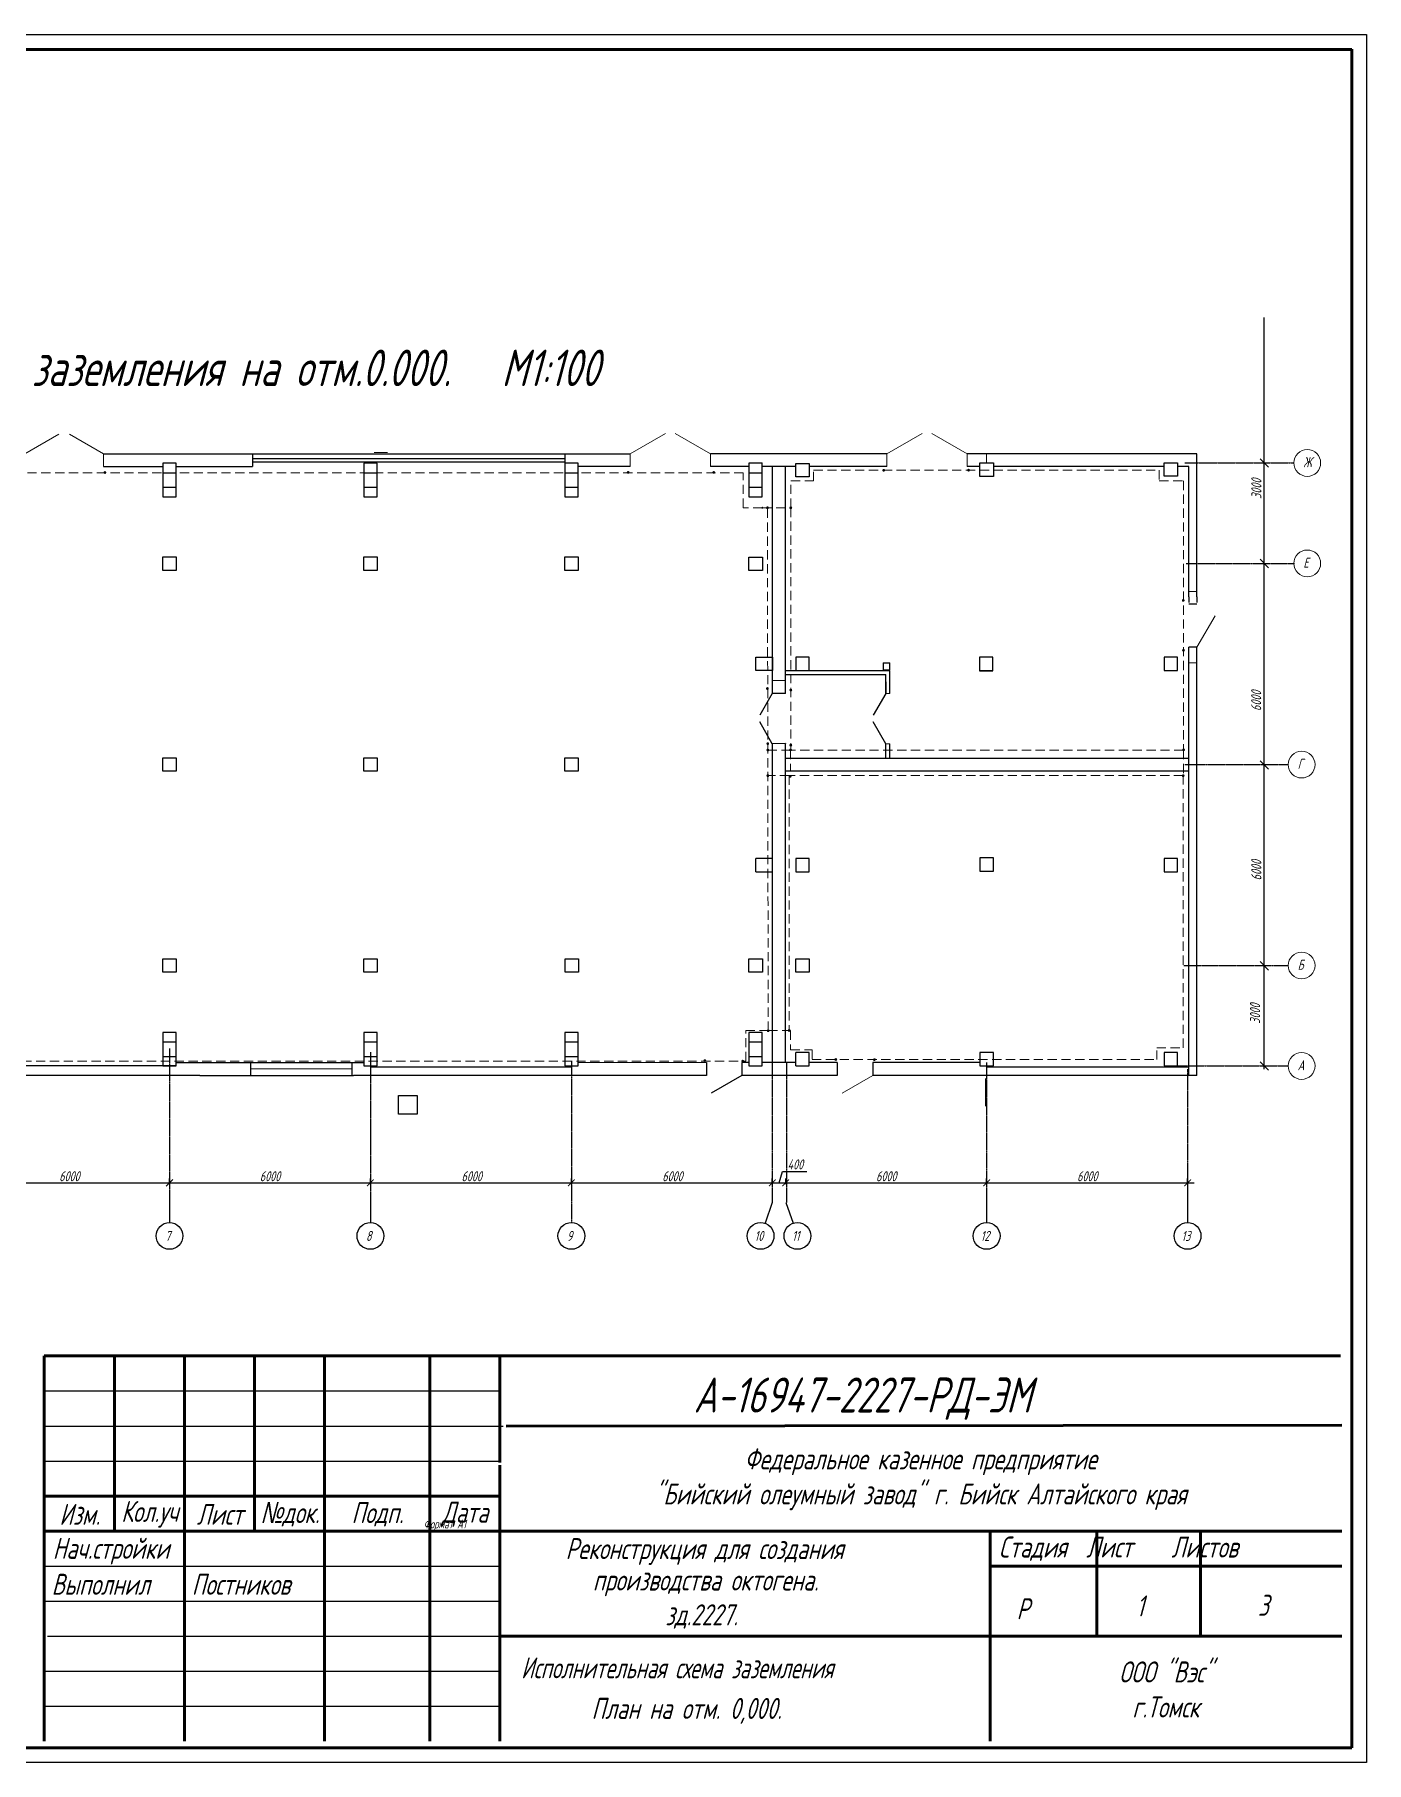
# Model space of a CAD drawing. Header units: millimetres. Extents: x -14296 to 10264, y -13087 to -5602.
# Drawn here: x -6725 to -6267, y -8149 to -7555 of the extents above; entities that cross this region are included whole.
import ezdxf
from ezdxf.enums import TextEntityAlignment as Align

# ---------------------------------------------------------------- set-up
doc = ezdxf.new("R2010")
doc.units = ezdxf.units.MM
for name, pattern in [('CENTER2', [1.125, 0.75, -0.125, 0.125, -0.125]), ('gost6', [12, 8, -1.5, 1, -1.5]), ('HIDDEN2', [4.7625, 3.175, -1.5875])]:
    doc.linetypes.add(name, pattern=pattern)
for name, color, linetype, lineweight in [('1', 4, 'Continuous', 15), ('Заземление (Сущ)', 6, 'gost6', 25), ('КаБель силовой (Вновь)', 1, 'Continuous', 15), ('основной', 3, 'Continuous', 15), ('строит', 7, 'Continuous', 30), ('Строительный', 251, 'Continuous', 13), ('Текст', 7, 'Continuous', 20), ('Эл. аппараты (Вновь)', 93, 'Continuous', 15)]:
    doc.layers.add(name, color=color, linetype=linetype, lineweight=lineweight)
for name, color, linetype in [('TONK', 3, 'Continuous'), ('АР', 7, 'Continuous'), ('НОВЫЙ', 7, 'Continuous'), ('оси', 5, 'gost6'), ('Размеры', 5, 'Continuous')]:
    doc.layers.add(name, color=color, linetype=linetype)
doc.styles.add('Simplex', font='simplex.shx', dxfattribs={"width": 0.7, "oblique": 15})

# ---------------------------------------------------------------- blocks, each defined once
blk = doc.blocks.new('_Oblique')
at = {"color": 0, "lineweight": -2}
blk.add_line((-0.5, -0.5), (0.5, 0.5), dxfattribs=at)

msp = doc.modelspace()

# ---------------------------------------------------------------- hatches: boundary and pattern name
at = {"layer": 'Заземление (Сущ)', "lineweight": 30, "true_color": 0xed1f24}
for points in [[(-6432.82964, -7704.30752, 1), (-6433.82964, -7704.30752, 1)], [(-6403.63383, -7704.26133, 1), (-6404.63383, -7704.26133, 1)], [(-6700.49912, -7705.08628, 1), (-6701.49912, -7705.08628, 1)], [(-6520.68452, -7705.03928, 1), (-6521.68452, -7705.03928, 1)], [(-6491.24785, -7705.03262, 1), (-6492.24785, -7705.03262, 1)], [(-6472.7915, -7717.19497, 1), (-6473.7915, -7717.19497, 1)], [(-6464.76335, -7717.19851, 1), (-6465.76335, -7717.19851, 1)], [(-6329.86377, -7749.03491, 1), (-6330.86377, -7749.03491, 1)], [(-6329.79585, -7766.1842, 1), (-6330.79585, -7766.1842, 1)], [(-6472.8221, -7779.3322, 1), (-6473.8221, -7779.3322, 1)], [(-6464.75589, -7779.87133, 1), (-6465.75589, -7779.87133, 1)], [(-6472.67316, -7798.29138, 1), (-6473.67316, -7798.29138, 1)], [(-6464.75589, -7798.80402, 1), (-6465.75589, -7798.80402, 1)], [(-6472.67064, -7800.47135, 1), (-6473.67064, -7800.47135, 1)], [(-6464.83803, -7800.45116, 1), (-6465.83803, -7800.45116, 1)], [(-6329.75911, -7800.41892, 1), (-6330.75911, -7800.41892, 1)], [(-6472.65784, -7809.29168, 1), (-6473.65784, -7809.29168, 1)], [(-6464.98521, -7809.53583, 1), (-6465.98521, -7809.53583, 1)], [(-6329.87192, -7809.30207, 1), (-6330.87192, -7809.30207, 1)], [(-6472.52433, -7896.97259, 1), (-6473.52433, -7896.97259, 1)], [(-6465.32137, -7896.89368, 1), (-6466.32137, -7896.89368, 1)], [(-6494.3227, -7907.24572, 1), (-6495.3227, -7907.24572, 1)], [(-6481.29009, -7907.43556, 1), (-6482.29009, -7907.43556, 1)], [(-6449.27819, -7906.86949, 1), (-6450.27819, -7906.86949, 1)], [(-6436.02882, -7906.9062, 1), (-6437.02882, -7906.9062, 1)]]:
    msp.add_hatch(color=240, dxfattribs=at).paths.add_polyline_path(points)

# ---------------------------------------------------------------- linework, layer by layer
at = {"color": 0, "lineweight": 60}
for p, q in [((-7088.40062, -7559.60229), (-6272.40062, -7559.60229)), ((-6272.40062, -8143.51858), (-6272.40062, -7559.51858)), ((-6272.40062, -8143.51858), (-6272.40062, -7559.60229)), ((-6721.84996, -8008.7739), (-6276.2662, -8008.7739)), ((-6721.84996, -8141.24474), (-6721.84996, -8008.7739)), ((-6697.76435, -8008.7739), (-6697.76435, -8068.98792)), ((-6673.67874, -8008.7739), (-6673.67874, -8141.24474)), ((-6649.59313, -8068.98792), (-6649.59313, -8008.7739)), ((-6625.50752, -8141.24474), (-6625.50752, -8008.7739)), ((-6589.37911, -8008.7739), (-6589.37911, -8141.24474)), ((-6565.2935, -8008.7739), (-6565.2935, -8045.36325)), ((-6563.13233, -8032.8595), (-6275.88514, -8032.60387)), ((-6565.2935, -8046.27709), (-6565.2935, -8141.24474)), ((-6721.84996, -8056.94511), (-6565.46249, -8056.94511)), ((-6721.84996, -8068.98792), (-6275.88514, -8068.98792)), ((-6396.69424, -8068.98792), (-6396.69424, -8141.24474)), ((-6360.0593, -8105.11633), (-6360.0593, -8068.98792)), ((-6324.43741, -8068.98792), (-6324.43741, -8105.11633)), ((-6396.7225, -8081.03072), (-6275.88514, -8081.03072)), ((-6565.2935, -8105.11633), (-6275.88514, -8105.11633)), ((-6272.40062, -8143.51858), (-7088.40062, -8143.51858))]:
    msp.add_line(p, q, dxfattribs=at)
at = {"color": 0, "lineweight": 25}
for p, q in [((-6302.53799, -7727.8165), (-6302.53799, -7651.84364)), ((-6302.53799, -7757.71827), (-6302.53799, -7681.74541)), ((-6302.53799, -7809.4405), (-6302.53799, -7733.46764)), ((-6302.53799, -7878.33019), (-6302.53799, -7802.35733)), ((-6302.53799, -7910.24487), (-6302.53799, -7834.27201))]:
    msp.add_line(p, q, dxfattribs=at)
at = {"color": 0, "ltscale": 100}
for p, q in [((-6395.76654, -7768.60607), (-6400.37095, -7768.60607)), ((-6400.37095, -7768.60607), (-6400.37095, -7773.21049)), ((-6395.76654, -7773.21049), (-6395.76654, -7768.60607)), ((-6395.76654, -7773.2097), (-6400.37095, -7773.2097)), ((-6400.37095, -7773.21049), (-6395.76654, -7773.21049))]:
    msp.add_line(p, q, dxfattribs=at)
at = {"color": 0}
for p, q in [((-6609.74764, -7932.36435), (-6609.74764, -7936.12474)), ((-6721.84996, -8020.8167), (-6565.46249, -8020.8167)), ((-6697.76435, -8056.94511), (-6649.59313, -8056.94511)), ((-6697.76435, -8056.94511), (-6697.76435, -8056.94511)), ((-6721.84996, -8081.03072), (-6565.46249, -8081.03072)), ((-6721.84996, -8093.07353), (-6565.46249, -8093.07353)), ((-6721.84996, -8117.15914), (-6565.00532, -8117.15914)), ((-6721.84996, -8129.20194), (-6565.00532, -8129.20194)), ((-6396.69424, -8141.24474), (-6396.69424, -8141.24474))]:
    msp.add_line(p, q, dxfattribs=at)
at = {"color": 0, "lineweight": -3}
for p, q in [((-6721.84996, -8032.8595), (-6564.12332, -8032.8595)), ((-6721.84996, -8044.90231), (-6565.00532, -8044.90231)), ((-6720.79494, -8105.11633), (-6564.5387, -8105.11633))]:
    msp.add_line(p, q, dxfattribs=at)
msp.add_line((-6698.25572, -8056.99162), (-6698.25572, -8056.99162))
at = {"color": 0}
msp.add_lwpolyline([(-6267.40062, -8148.51858), (-7108.40062, -8148.51858), (-7108.40062, -7554.51858), (-6267.40062, -7554.51858), (-6267.40062, -8148.51858)], dxfattribs=at)
msp.add_lwpolyline([(-6600.11139, -7925.70432), (-6600.11139, -7919.23073), (-6593.6378, -7919.23073), (-6593.6378, -7925.70432)], close=True)
at = {"color": 0, "linetype": 'ByBlock', "const_width": 0.34533}
for points in [[(-6610.89875, -7950.42103), (-6608.59654, -7948.11882)], [(-6608.59654, -7948.11882), (-6610.89875, -7950.42103)]]:
    msp.add_lwpolyline(points, dxfattribs=at)
at = {"layer": '1', "color": 0}
for p, q in [((-6728.54158, -7698.66484), (-6716.82817, -7691.9021)), ((-6701.49063, -7698.66484), (-6713.20403, -7691.9021)), ((-6701.49063, -7703.03903), (-6701.49063, -7698.66484)), ((-6520.44465, -7703.03903), (-6520.44465, -7698.66484)), ((-6492.81815, -7703.03903), (-6492.81815, -7698.66484)), ((-6432.2474, -7698.66484), (-6432.2474, -7703.03903)), ((-6404.6209, -7698.66484), (-6404.6209, -7703.03903)), ((-6397.9445, -7701.78517), (-6397.9445, -7698.66484)), ((-6328.41782, -7745.92573), (-6325.65517, -7745.92573)), ((-6328.41782, -7770.45968), (-6325.65517, -7770.45968)), ((-6471.50005, -7776.5903), (-6467.12585, -7776.5903)), ((-6432.59273, -7781.02633), (-6431.21198, -7781.02633)), ((-6432.59273, -7798.29289), (-6431.21198, -7798.29289)), ((-6616.19382, -7910.12265), (-6650.95717, -7910.12265)), ((-6540.6814, -7912.30975), (-6540.6814, -7907.93555)), ((-6538.37919, -7907.93555), (-6494.29191, -7907.93555)), ((-6524.3645, -7907.93555), (-6529.06315, -7907.93555)), ((-6397.9445, -7909.08666), (-6397.9445, -7912.30975))]:
    msp.add_line(p, q, dxfattribs=at)
at = {"layer": 'TONK', "color": 0, "linetype": 'HIDDEN2', "ltscale": 0.6}
for p, q in [((-6328.41782, -7747.82933), (-6328.41782, -7750.36176)), ((-6325.65517, -7747.82933), (-6325.65517, -7750.36176)), ((-6471.50005, -7798.29246), (-6471.50005, -7798.29289)), ((-6467.12585, -7798.27559), (-6467.12585, -7798.29289))]:
    msp.add_line(p, q, dxfattribs=at)
at = {"layer": 'АР', "color": 0, "lineweight": 5}
for p, q in [((-6508.31392, -7691.66116), (-6520.44465, -7698.66484)), ((-6505.00648, -7691.62791), (-6492.81815, -7698.66484)), ((-6420.11667, -7691.66116), (-6432.2474, -7698.66484)), ((-6416.80923, -7691.62791), (-6404.6209, -7698.66484))]:
    msp.add_line(p, q, dxfattribs=at)
at = {"layer": 'АР', "color": 0, "linetype": 'ByBlock'}
for p, q in [((-6467.23852, -7773.14431), (-6431.21197, -7773.14431)), ((-6467.23852, -7774.5276), (-6432.59273, -7774.52694)), ((-6431.21198, -7781.02633), (-6431.21197, -7773.14431)), ((-6467.12585, -7781.02633), (-6471.61272, -7781.02633)), ((-6432.59273, -7803.30047), (-6432.59273, -7798.29289)), ((-6431.21198, -7803.30047), (-6431.21198, -7798.29289))]:
    msp.add_line(p, q, dxfattribs=at)
at = {"layer": 'АР', "color": 0}
for p, q in [((-6471.61272, -7781.02633), (-6475.92936, -7788.50297)), ((-6432.59273, -7781.02633), (-6436.90937, -7788.50297)), ((-6471.61272, -7798.29289), (-6475.92936, -7790.81625)), ((-6432.59273, -7798.29289), (-6436.90937, -7790.81625))]:
    msp.add_line(p, q, dxfattribs=at)
at = {"layer": 'АР', "color": 0, "linetype": 'ByBlock', "lineweight": 25}
msp.add_line((-6432.59275, -7776.99414), (-6432.59273, -7781.02633), dxfattribs=at)
at = {"layer": 'АР', "color": 0, "lineweight": -2, "ltscale": 0.3}
msp.add_line((-6467.11189, -7798.27465), (-6471.61272, -7798.29289), dxfattribs=at)
at = {"layer": 'КаБель силовой (Вновь)', "linetype": 'HIDDEN2'}
for p, q in [((-6481.58791, -7705.14075), (-6875.59357, -7705.14075)), ((-6481.58791, -7717.19552), (-6481.58791, -7705.14075)), ((-6465.25589, -7717.19552), (-6465.25589, -7707.96014)), ((-6465.25589, -7707.96014), (-6457.4493, -7707.96014)), ((-6457.4493, -7707.96014), (-6457.4493, -7704.26133)), ((-6457.4493, -7704.26133), (-6338.58761, -7704.26133)), ((-6338.58761, -7704.26133), (-6338.58761, -7707.92654)), ((-6338.58761, -7707.92654), (-6330.29585, -7707.92654)), ((-6330.29585, -7707.92654), (-6330.29585, -7800.47531)), ((-6475.06847, -7717.19552), (-6481.58791, -7717.19552)), ((-6475.06847, -7717.19552), (-6465.25589, -7717.19552)), ((-6473.03065, -7896.92286), (-6473.2915, -7717.19552)), ((-6465.25589, -7717.19552), (-6465.25589, -7800.47531)), ((-6330.29585, -7800.47531), (-6465.35116, -7800.47531)), ((-6465.35116, -7800.47531), (-6465.35116, -7807.67439)), ((-6330.38697, -7809.28773), (-6465.80687, -7809.28773)), ((-6465.80687, -7809.28773), (-6465.80687, -7896.92286)), ((-6330.38697, -7902.84567), (-6330.38697, -7809.28773)), ((-6480.74992, -7907.42937), (-6480.74992, -7896.92286)), ((-6480.74992, -7896.92286), (-6473.03065, -7896.92286)), ((-6473.03065, -7896.92286), (-6465.35797, -7896.92286)), ((-6465.35797, -7896.92286), (-6465.35797, -7903.59062)), ((-6465.35797, -7903.59062), (-6457.96612, -7903.59062)), ((-6457.96612, -7903.59062), (-6457.96612, -7906.9062)), ((-6339.49079, -7906.9062), (-6339.49079, -7902.84567)), ((-6339.49079, -7902.84567), (-6330.38697, -7902.84567)), ((-6877.0847, -7907.42937), (-6480.74992, -7907.42937)), ((-6457.96612, -7906.9062), (-6339.49079, -7906.9062))]:
    msp.add_line(p, q, dxfattribs=at)
at = {"layer": 'КаБель силовой (Вновь)', "color": 240, "linetype": 'HIDDEN2', "true_color": 0xed1f24}
for p, q in [((-6465.25589, -7800.47531), (-6473.17063, -7800.47531)), ((-6330.29585, -7800.47531), (-6330.29585, -7809.28773)), ((-6465.80687, -7809.28773), (-6473.15784, -7809.28773))]:
    msp.add_line(p, q, dxfattribs=at)
at = {"layer": 'КаБель силовой (Вновь)', "color": 240, "true_color": 0xed1f24, "const_width": 0.53022}
msp.add_lwpolyline([(-6475.1225, -7717.21905, 0.7211978), (-6474.96799, -7717.21905, 1.312587692)], format="xyb", close=True, dxfattribs=at)
at = {"layer": 'НОВЫЙ', "color": 0, "linetype": 'CENTER2', "ltscale": 0.5}
for p, q in [((-6329.80893, -7701.78517), (-6292.34479, -7701.78517)), ((-6329.3705, -7736.40434), (-6292.16965, -7736.40434)), ((-6329.87219, -7805.48729), (-6294.28796, -7805.48729)), ((-6330.1363, -7874.55353), (-6294.28796, -7874.55353)), ((-6678.81388, -7903.1112), (-6678.81388, -7955.99812)), ((-6609.74764, -7904.35304), (-6609.74764, -7955.99812)), ((-6650.95717, -7907.93555), (-6650.95717, -7912.30975)), ((-6616.19382, -7907.93555), (-6616.19382, -7912.30975)), ((-6540.6814, -7907.35178), (-6540.6814, -7963.00996)), ((-6494.29191, -7907.93555), (-6494.29191, -7912.30975)), ((-6482.09021, -7907.93555), (-6482.09021, -7912.30975)), ((-6471.69232, -7907.92997), (-6471.69232, -7955.99812)), ((-6466.76925, -7907.92997), (-6466.76925, -7955.99812)), ((-6449.28374, -7907.93555), (-6449.28374, -7912.30975)), ((-6437.08204, -7907.93555), (-6437.08204, -7912.30975)), ((-6397.9445, -7907.92997), (-6397.9445, -7955.99812)), ((-6334.94219, -7909.08666), (-6294.28796, -7909.08666)), ((-6328.87826, -7910.13273), (-6328.87826, -7955.06577))]:
    msp.add_line(p, q, dxfattribs=at)
at = {"layer": 'НОВЫЙ', "color": 0}
for p, q in [((-6433.52577, -7770.48178), (-6431.22356, -7770.48178)), ((-6433.52577, -7770.55511), (-6433.52577, -7772.85732)), ((-6433.52577, -7772.85732), (-6431.22356, -7772.85732)), ((-6431.22356, -7772.85732), (-6431.22356, -7770.55511))]:
    msp.add_line(p, q, dxfattribs=at)
at = {"layer": 'оси', "color": 0, "linetype": 'Continuous', "ltscale": 100}
for centre in [(-6678.81388, -7967.50916), (-6609.74764, -7967.50916), (-6540.6814, -7967.50916), (-6475.64402, -7967.50916), (-6462.98188, -7967.50916), (-6397.9445, -7967.50916), (-6328.87826, -7967.50916)]:
    msp.add_circle(centre, 4.60442, dxfattribs=at)
at = {"layer": 'основной', "color": 0, "lineweight": 25, "ltscale": 100}
for p, q in [((-6701.49063, -7698.66484), (-6650.31072, -7698.66484)), ((-6701.49063, -7703.03903), (-6681.11609, -7703.03903)), ((-6676.51167, -7703.03903), (-6650.31072, -7703.03903)), ((-6542.98361, -7698.66484), (-6520.44465, -7698.66484)), ((-6432.59273, -7781.02633), (-6432.59273, -7774.52707))]:
    msp.add_line(p, q, dxfattribs=at)
at = {"layer": 'основной', "color": 0}
for centre in [(-6287.74038, -7701.78517), (-6287.74037, -7736.31829), (-6289.68355, -7805.48729), (-6289.68355, -7874.55353), (-6289.68355, -7909.08666)]:
    msp.add_circle(centre, 4.60442, dxfattribs=at)
at = {"layer": 'Размеры', "color": 0}
for p, q in [((-6676.51167, -7701.88793), (-6681.11609, -7701.88793)), ((-6681.11609, -7701.88793), (-6681.11609, -7713.39897)), ((-6676.51167, -7713.39897), (-6676.51167, -7701.88793)), ((-6650.31072, -7698.66484), (-6650.31072, -7703.03903)), ((-6650.31072, -7698.66484), (-6542.98361, -7698.66484)), ((-6650.31072, -7700.24782), (-6542.98361, -7700.24782)), ((-6650.31072, -7701.42749), (-6542.98361, -7701.42749)), ((-6607.44543, -7701.88793), (-6612.04985, -7701.88793)), ((-6612.04985, -7701.88793), (-6612.04985, -7713.39897)), ((-6607.44543, -7713.39897), (-6607.44543, -7701.88793)), ((-6542.98361, -7698.66484), (-6542.98361, -7701.88793)), ((-6538.37919, -7701.88793), (-6542.98361, -7701.88793)), ((-6542.98361, -7701.88793), (-6542.98361, -7713.39897)), ((-6540.6814, -7701.88793), (-6542.98361, -7701.88793)), ((-6540.6814, -7701.88793), (-6542.98361, -7701.88793)), ((-6538.37919, -7713.39897), (-6538.37919, -7701.88793)), ((-6520.44465, -7703.03903), (-6538.37919, -7703.03903)), ((-6432.2474, -7698.66484), (-6492.81815, -7698.66484)), ((-6479.67289, -7703.03903), (-6492.81815, -7703.03903)), ((-6475.06847, -7701.88793), (-6479.67289, -7701.88793)), ((-6479.67289, -7701.88793), (-6479.67289, -7713.39897)), ((-6475.06847, -7713.39897), (-6475.06847, -7701.88793)), ((-6463.58046, -7703.03903), (-6475.06847, -7703.03903)), ((-6471.50005, -7781.02633), (-6471.50005, -7703.03903)), ((-6467.12585, -7781.02633), (-6467.12585, -7703.03903)), ((-6463.53347, -7706.56747), (-6463.53347, -7701.96306)), ((-6463.53347, -7701.96306), (-6458.92906, -7701.96306)), ((-6432.2474, -7703.03903), (-6458.97604, -7703.03903)), ((-6458.92906, -7701.96306), (-6458.92906, -7706.56747)), ((-6325.65517, -7698.66484), (-6404.6209, -7698.66484)), ((-6400.24671, -7703.03903), (-6404.6209, -7703.03903)), ((-6400.24125, -7706.4098), (-6400.24125, -7701.80538)), ((-6400.24125, -7701.80538), (-6395.63683, -7701.80538)), ((-6336.95901, -7703.03903), (-6395.64229, -7703.03903)), ((-6395.63683, -7701.80538), (-6395.63683, -7706.4098)), ((-6336.89931, -7706.33082), (-6336.89931, -7701.72641)), ((-6336.89931, -7701.72641), (-6332.29489, -7701.72641)), ((-6328.41782, -7703.03903), (-6332.3546, -7703.03903)), ((-6328.41782, -7703.03903), (-6332.3546, -7703.03903)), ((-6332.29489, -7701.72641), (-6332.29489, -7706.33082)), ((-6328.41782, -7747.82933), (-6328.41782, -7703.03903)), ((-6328.41782, -7747.82933), (-6328.41782, -7703.03903)), ((-6328.41782, -7747.82933), (-6328.41782, -7703.03903)), ((-6325.65517, -7747.82933), (-6325.65517, -7698.66484)), ((-6325.65517, -7747.82933), (-6325.65517, -7698.66484)), ((-6681.11609, -7705.14075), (-6676.51167, -7705.14075)), ((-6612.04985, -7705.14075), (-6607.44543, -7705.14075)), ((-6542.98361, -7705.14075), (-6538.37919, -7705.14075)), ((-6479.67289, -7705.14075), (-6475.06847, -7705.14075)), ((-6458.92906, -7706.56747), (-6463.53347, -7706.56747)), ((-6395.63683, -7706.4098), (-6400.24125, -7706.4098)), ((-6332.29489, -7706.33082), (-6336.89931, -7706.33082)), ((-6681.11609, -7710.14615), (-6676.51167, -7710.14615)), ((-6681.11609, -7713.39897), (-6676.51167, -7713.39897)), ((-6612.04985, -7710.14615), (-6607.44543, -7710.14615)), ((-6612.04985, -7713.39897), (-6607.44543, -7713.39897)), ((-6542.98361, -7710.14615), (-6538.37919, -7710.14615)), ((-6542.98361, -7713.39897), (-6538.37919, -7713.39897)), ((-6479.67289, -7710.14615), (-6475.06847, -7710.14615)), ((-6479.67289, -7713.39897), (-6475.06847, -7713.39897)), ((-6681.11609, -7738.72326), (-6681.11609, -7734.11884)), ((-6681.11609, -7734.11884), (-6676.51167, -7734.11884)), ((-6676.51167, -7738.72326), (-6681.11609, -7738.72326)), ((-6676.51167, -7734.11884), (-6676.51167, -7738.72326)), ((-6612.04985, -7738.72326), (-6612.04985, -7734.11884)), ((-6612.04985, -7734.11884), (-6607.44543, -7734.11884)), ((-6607.44543, -7738.72326), (-6612.04985, -7738.72326)), ((-6607.44543, -7734.11884), (-6607.44543, -7738.72326)), ((-6542.98361, -7738.72326), (-6542.98361, -7734.11884)), ((-6542.98361, -7734.11884), (-6538.37919, -7734.11884)), ((-6538.37919, -7738.72326), (-6542.98361, -7738.72326)), ((-6538.37919, -7734.11884), (-6538.37919, -7738.72326)), ((-6479.64132, -7738.77952), (-6479.64132, -7734.1751)), ((-6479.64132, -7734.1751), (-6475.0369, -7734.1751)), ((-6475.0369, -7738.77952), (-6479.64132, -7738.77952)), ((-6475.0369, -7734.1751), (-6475.0369, -7738.77952)), ((-6325.65517, -7750.36176), (-6328.41782, -7750.36176)), ((-6477.25557, -7773.15362), (-6477.25557, -7768.5492)), ((-6477.25557, -7768.5492), (-6471.50005, -7768.5492)), ((-6471.50005, -7768.5492), (-6471.50005, -7773.15362)), ((-6458.95301, -7768.5492), (-6463.55743, -7768.5492)), ((-6463.55743, -7768.5492), (-6463.55743, -7773.15362)), ((-6458.95301, -7773.15362), (-6458.95301, -7768.5492)), ((-6332.33157, -7768.5492), (-6336.93599, -7768.5492)), ((-6336.93599, -7768.5492), (-6336.93599, -7773.15362)), ((-6332.33157, -7768.5492), (-6336.93599, -7768.5492)), ((-6332.33157, -7773.15362), (-6332.33157, -7768.5492)), ((-6325.65517, -7765.09589), (-6328.41782, -7765.09589)), ((-6328.41782, -7912.30975), (-6328.41782, -7765.09589)), ((-6325.65517, -7912.30975), (-6325.65517, -7765.09589)), ((-6471.50005, -7773.15362), (-6477.25557, -7773.15362)), ((-6463.55743, -7773.15362), (-6458.95301, -7773.15362)), ((-6336.93599, -7773.15362), (-6332.33157, -7773.15362)), ((-6336.93599, -7773.15362), (-6332.33157, -7773.15362)), ((-6471.50005, -7907.93555), (-6471.50005, -7798.29289)), ((-6467.12585, -7907.93555), (-6467.12585, -7798.29289)), ((-6681.11609, -7807.7895), (-6681.11609, -7803.18509)), ((-6681.11609, -7803.18509), (-6676.51167, -7803.18509)), ((-6676.51167, -7803.18509), (-6676.51167, -7807.7895)), ((-6612.04985, -7807.7895), (-6612.04985, -7803.18509)), ((-6612.04985, -7803.18509), (-6607.44543, -7803.18509)), ((-6607.44543, -7803.18509), (-6607.44543, -7807.7895)), ((-6542.98361, -7807.7895), (-6542.98361, -7803.18509)), ((-6542.98361, -7803.18509), (-6538.37919, -7803.18509)), ((-6538.37919, -7803.18509), (-6538.37919, -7807.7895)), ((-6467.12585, -7803.3002), (-6328.41782, -7803.3002)), ((-6676.51167, -7807.7895), (-6681.11609, -7807.7895)), ((-6607.44543, -7807.7895), (-6612.04985, -7807.7895)), ((-6538.37919, -7807.7895), (-6542.98361, -7807.7895)), ((-6467.12585, -7807.67439), (-6328.41782, -7807.67439)), ((-6477.25557, -7842.32262), (-6477.25557, -7837.71821)), ((-6471.50005, -7837.71821), (-6477.25557, -7837.71821)), ((-6458.95301, -7837.71821), (-6463.55743, -7837.71821)), ((-6463.55743, -7837.71821), (-6463.55743, -7842.32262)), ((-6458.95301, -7842.32262), (-6458.95301, -7837.71821)), ((-6395.64229, -7837.543), (-6400.24671, -7837.543)), ((-6400.24671, -7837.543), (-6400.24671, -7842.14742)), ((-6395.64229, -7842.14742), (-6395.64229, -7837.543)), ((-6332.33157, -7837.71821), (-6336.93599, -7837.71821)), ((-6336.93599, -7837.71821), (-6336.93599, -7842.32262)), ((-6332.33157, -7842.32262), (-6332.33157, -7837.71821)), ((-6477.25557, -7842.32262), (-6471.50005, -7842.32262)), ((-6463.55743, -7842.32262), (-6458.95301, -7842.32262)), ((-6400.24671, -7842.14742), (-6395.64229, -7842.14742)), ((-6336.93599, -7842.32262), (-6332.33157, -7842.32262)), ((-6681.11609, -7876.85574), (-6681.11609, -7872.25133)), ((-6681.11609, -7872.25133), (-6676.51167, -7872.25133)), ((-6676.51167, -7872.25133), (-6676.51167, -7876.85574)), ((-6612.04985, -7876.85574), (-6612.04985, -7872.25133)), ((-6612.04985, -7872.25133), (-6607.44543, -7872.25133)), ((-6607.44543, -7872.25133), (-6607.44543, -7876.85574)), ((-6542.8685, -7876.85574), (-6542.8685, -7872.25133)), ((-6542.8685, -7872.25133), (-6538.26408, -7872.25133)), ((-6538.26408, -7872.25133), (-6538.26408, -7876.85574)), ((-6479.64132, -7876.85721), (-6479.64132, -7872.25279)), ((-6479.64132, -7872.25279), (-6475.0369, -7872.25279)), ((-6475.0369, -7872.25279), (-6475.0369, -7876.85721)), ((-6463.5762, -7876.85721), (-6463.5762, -7872.25279)), ((-6463.5762, -7872.25279), (-6458.97179, -7872.25279)), ((-6458.97179, -7872.25279), (-6458.97179, -7876.85721)), ((-6676.51167, -7876.85574), (-6681.11609, -7876.85574)), ((-6607.44543, -7876.85574), (-6612.04985, -7876.85574)), ((-6538.26408, -7876.85574), (-6542.8685, -7876.85574)), ((-6475.0369, -7876.85721), (-6479.64132, -7876.85721)), ((-6458.97179, -7876.85721), (-6463.5762, -7876.85721)), ((-6676.51167, -7897.57562), (-6681.11609, -7897.57562)), ((-6681.11609, -7897.57562), (-6681.11609, -7909.08666)), ((-6676.51167, -7909.08666), (-6676.51167, -7897.57562)), ((-6607.44543, -7897.57562), (-6612.04985, -7897.57562)), ((-6612.04985, -7897.57562), (-6612.04985, -7909.08666)), ((-6607.44543, -7909.08666), (-6607.44543, -7897.57562)), ((-6538.37919, -7897.57562), (-6542.98361, -7897.57562)), ((-6542.98361, -7897.57562), (-6542.98361, -7909.08666)), ((-6538.37919, -7909.08666), (-6538.37919, -7897.57562)), ((-6475.06847, -7897.57562), (-6479.67289, -7897.57562)), ((-6479.67289, -7897.57562), (-6479.67289, -7909.08666)), ((-6475.06847, -7909.08666), (-6475.06847, -7897.57562)), ((-6681.11609, -7900.82844), (-6676.51167, -7900.82844)), ((-6681.11609, -7905.83383), (-6676.51167, -7905.83383)), ((-6612.04985, -7900.82844), (-6607.44543, -7900.82844)), ((-6612.04985, -7905.83383), (-6607.44543, -7905.83383)), ((-6542.98361, -7900.82844), (-6538.37919, -7900.82844)), ((-6542.98361, -7905.83383), (-6538.37919, -7905.83383)), ((-6479.67289, -7900.82844), (-6475.06847, -7900.82844)), ((-6479.67289, -7905.83383), (-6475.06847, -7905.83383)), ((-6458.95301, -7904.48224), (-6463.55743, -7904.48224)), ((-6463.55743, -7909.08666), (-6463.55743, -7904.48224)), ((-6458.95301, -7909.08666), (-6458.95301, -7904.48224)), ((-6395.64229, -7904.48224), (-6400.24671, -7904.48224)), ((-6400.24671, -7904.48224), (-6400.24671, -7909.08666)), ((-6395.64229, -7909.08666), (-6395.64229, -7904.48224)), ((-6332.33157, -7904.48224), (-6336.93599, -7904.48224)), ((-6336.93599, -7904.48224), (-6336.93599, -7909.08666)), ((-6332.33157, -7909.08666), (-6332.33157, -7904.48224)), ((-6676.51167, -7909.08666), (-6816.94637, -7909.08666)), ((-6681.11609, -7909.08666), (-6676.51167, -7909.08666)), ((-6676.51167, -7907.93555), (-6656.13713, -7907.93555)), ((-6656.13713, -7907.93555), (-6612.04985, -7907.93555)), ((-6612.04985, -7909.08666), (-6607.44543, -7909.08666)), ((-6540.6814, -7909.5471), (-6609.74764, -7909.5471)), ((-6542.98361, -7909.08666), (-6538.37919, -7909.08666)), ((-6479.67289, -7907.93555), (-6482.09021, -7907.93555)), ((-6479.67289, -7909.08666), (-6475.06847, -7909.08666)), ((-6463.55743, -7907.93555), (-6475.06847, -7907.93555)), ((-6463.55743, -7909.08666), (-6458.95301, -7909.08666)), ((-6449.28374, -7907.93555), (-6458.95301, -7907.93555)), ((-6400.24671, -7907.93555), (-6437.08204, -7907.93555)), ((-6400.24671, -7909.08666), (-6395.64229, -7909.08666)), ((-6328.41782, -7909.5471), (-6397.9445, -7909.5471)), ((-6336.93599, -7909.08666), (-6332.33157, -7909.08666)), ((-6668.33884, -7912.30975), (-6822.817, -7912.30975)), ((-6668.33884, -7912.30975), (-6615.61827, -7912.30975)), ((-6494.29191, -7912.30975), (-6615.61827, -7912.30975)), ((-6482.09021, -7912.30975), (-6492.65719, -7918.4106)), ((-6449.28374, -7912.30975), (-6482.09021, -7912.30975)), ((-6325.65517, -7912.30975), (-6437.08204, -7912.30975)), ((-6398.18994, -7922.85975), (-6398.18994, -7913.42077)), ((-6469.31295, -7949.26993), (-6468.13882, -7945.35617)), ((-6468.13882, -7945.35617), (-6459.69752, -7945.35617)), ((-6328.87826, -7946.78928), (-6328.87826, -7962.90474)), ((-6750.18233, -7949.26993), (-6676.51167, -7949.26993)), ((-6681.11609, -7949.26993), (-6607.44543, -7949.26993)), ((-6678.81388, -7949.70159), (-6678.81388, -7947.83105)), ((-6678.81388, -7949.70159), (-6678.81388, -7947.83105)), ((-6612.04985, -7949.26993), (-6538.37919, -7949.26993)), ((-6609.74764, -7949.70159), (-6609.74764, -7947.83105)), ((-6609.74764, -7949.70159), (-6609.74764, -7947.83105)), ((-6542.98361, -7949.26993), (-6469.31295, -7949.26993)), ((-6540.6814, -7949.70159), (-6540.6814, -7947.83105)), ((-6540.6814, -7949.70159), (-6540.6814, -7947.83105)), ((-6473.91737, -7949.26993), (-6464.70853, -7949.26993)), ((-6471.61516, -7949.70159), (-6471.61516, -7947.83105)), ((-6471.61516, -7949.70159), (-6471.61516, -7947.83105)), ((-6469.31295, -7949.26993), (-6395.64229, -7949.26993)), ((-6467.01074, -7949.70159), (-6467.01074, -7947.83105)), ((-6467.01074, -7949.70159), (-6467.01074, -7947.83105)), ((-6400.24671, -7949.26993), (-6326.57605, -7949.26993)), ((-6397.9445, -7949.70159), (-6397.9445, -7947.83105)), ((-6397.9445, -7949.70159), (-6397.9445, -7947.83105)), ((-6328.87826, -7949.70159), (-6328.87826, -7947.83105)), ((-6678.81388, -7955.99812), (-6678.81388, -7962.90474)), ((-6609.74764, -7955.99812), (-6609.74764, -7962.90474)), ((-6471.61516, -7955.99812), (-6474.12295, -7963.16324)), ((-6467.01074, -7955.99812), (-6464.50295, -7963.16324)), ((-6397.9445, -7955.99812), (-6397.9445, -7962.90474))]:
    msp.add_line(p, q, dxfattribs=at)
at = {"layer": 'Размеры', "color": 0, "lineweight": 13}
msp.add_line((-6325.65517, -7765.09589), (-6319.44291, -7754.33594), dxfattribs=at)
at = {"layer": 'Размеры', "color": 0, "lineweight": 25}
msp.add_line((-6432.59273, -7781.02633), (-6432.59273, -7774.52694), dxfattribs=at)
at = {"layer": 'Размеры', "color": 0, "lineweight": 5}
msp.add_line((-6437.08204, -7912.30975), (-6447.64902, -7918.4106), dxfattribs=at)
at = {"layer": 'Размеры', "color": 0, "const_width": 0.34533}
for points in [[(-6679.96499, -7950.42103), (-6677.66278, -7948.11882)], [(-6677.66278, -7948.11882), (-6679.96499, -7950.42103)], [(-6541.8325, -7950.42103), (-6539.5303, -7948.11882)], [(-6539.5303, -7948.11882), (-6541.8325, -7950.42103)], [(-6472.76626, -7950.42103), (-6470.46405, -7948.11882)], [(-6470.46405, -7948.11882), (-6472.76626, -7950.42103)], [(-6468.16185, -7950.42103), (-6465.85964, -7948.11882)], [(-6465.85964, -7948.11882), (-6468.16185, -7950.42103)], [(-6399.0956, -7950.42103), (-6396.7934, -7948.11882)], [(-6396.7934, -7948.11882), (-6399.0956, -7950.42103)], [(-6330.02936, -7950.42103), (-6327.72716, -7948.11882)]]:
    msp.add_lwpolyline(points, dxfattribs=at)
at = {"layer": 'Строительный', "color": 0}
for p, q in [((-6474.99768, -7701.86675), (-6479.60209, -7701.86675)), ((-6681.15536, -7713.39946), (-6676.55094, -7713.39946))]:
    msp.add_line(p, q, dxfattribs=at)
at = {"layer": 'Строительный', "color": 0, "ltscale": 100}
msp.add_line((-6475.09238, -7897.57026), (-6479.6968, -7897.57026), dxfattribs=at)
at = {"layer": 'Эл. аппараты (Вновь)'}
msp.add_line((-6603.9038, -7698.20927), (-6608.50822, -7698.20927), dxfattribs=at)

# ---------------------------------------------------------------- block references
at = {"color": 0, "lineweight": 25, "xscale": 2.87776006192897, "yscale": 2.87776006192897, "zscale": 2.87776006192897, "rotation": 270}
for p in [(-6302.53799, -7701.79121), (-6302.53799, -7736.35428), (-6302.53799, -7805.61228), (-6302.53799, -7874.66848), (-6302.53799, -7909.08571)]:
    msp.add_blockref('_Oblique', p, dxfattribs=at)

# ---------------------------------------------------------------- texts
at = {"color": 0, "lineweight": 20, "style": 'Simplex', "oblique": 15, "width": 0.7}
for s, p in [('Ж', (-6289.09591, -7703.25504)), ('Е', (-6289.0959, -7737.78816)), ('Г', (-6291.03907, -7806.95716)), ('Б', (-6291.03907, -7876.0234)), ('А', (-6291.03907, -7910.55652))]:
    msp.add_text(s, height=3.45331, dxfattribs=at).set_placement(p)
for s, height, p in [('7', 3.45331, (-6679.38523, -7967.50916)), ('8', 3.45331, (-6610.31899, -7967.50916)), ('9', 3.45331, (-6541.25275, -7967.50916)), ('10', 3.453312, (-6476.21537, -7967.50916)), ('11', 3.453312, (-6463.55323, -7967.50916)), ('12', 3.453312, (-6398.51585, -7967.50916)), ('13', 3.453312, (-6329.44961, -7967.50916))]:
    msp.add_text(s, height=height, dxfattribs=at).set_placement(p, align=Align.MIDDLE_CENTER)
at = {"lineweight": 35, "style": 'Simplex', "oblique": 15, "width": 0.7}
msp.add_text('А-16947-2227-РД-ЭМ', height=12.0428044, dxfattribs=at).set_placement((-6440.63206, -8028.22519), align=Align.CENTER)
at = {"color": 0, "lineweight": 20, "style": 'Simplex', "oblique": 15, "width": 0.7}
msp.add_text('Формат А1', height=3, dxfattribs=at).set_placement((-6584.17011, -8068.06219), align=Align.CENTER)
at = {"lineweight": 20, "style": 'Simplex', "oblique": 15}
for s, height, width, p in [('Реконструкция для создания', 7.2256826, 0.7, (-6542.65882, -8078.6323)), ('Стадия  Лист    Листов', 7.2256826, 0.7, (-6393.74783, -8078.08329)), ('производства октогена.', 7.2256826, 0.7, (-6533.298, -8089.42774)), ('зд.2227.', 7.225683, 0.7, (-6508.38746, -8101.3771)), ('Р', 7.22568, 0.7, (-6387.66181, -8099.31552)), ('1', 7.22568, 0.7, (-6346.51396, -8098.32145)), ('3', 7.22568, 0.7, (-6304.70599, -8098.11801)), ('Исполнительная схема заземления', 7.2256826, 0.65, (-6557.93655, -8119.59938)), ('План на отм. 0,000.', 7.2256826, 0.7, (-6533.75696, -8133.56627))]:
    msp.add_text(s, height=height, dxfattribs=dict(at, width=width)).set_placement(p)
at = {"layer": 'Размеры', "color": 0, "lineweight": 20, "style": 'Simplex', "oblique": 15, "width": 0.7}
for s, p in [('3000', (-6303.50028, -7714.15267)), ('6000', (-6303.58151, -7787.07267)), ('6000', (-6303.5163, -7845.30785)), ('3000', (-6303.98019, -7894.60081))]:
    msp.add_text(s, height=3.453312, rotation=90, dxfattribs=at).set_placement(p)
at = {"layer": 'Размеры', "color": 0, "lineweight": 25, "style": 'Simplex', "oblique": 15, "width": 0.7}
msp.add_text('400', height=3.453312, dxfattribs=at).set_placement((-6466.38531, -7944.66551))
at = {"layer": 'Размеры', "color": 0, "lineweight": 20, "style": 'Simplex', "oblique": 15, "width": 0.7}
for p in [(-6716.72873, -7948.73155), (-6647.77115, -7948.73155), (-6578.44008, -7948.73155), (-6509.44042, -7948.73155), (-6435.96167, -7948.73155), (-6366.84541, -7948.73155)]:
    msp.add_text('6000', height=3.453312, dxfattribs=at).set_placement(p)
at = {"layer": 'строит', "lineweight": 35, "style": 'Simplex', "oblique": 15, "width": 0.7}
msp.add_text('Исполнительная схема монтажа заземления на отм.0.000.   М1:100', height=12.523139, dxfattribs=at).set_placement((-6914.44213, -7675.36127))
at = {"layer": 'Текст', "lineweight": 20, "style": 'Simplex'}
for s, insert, char_height, width, attachment_point in [('Федеральное казенное предприятие\\P"Бийский олеумный завод" г. Бийск Алтайского края', (-6420.66761, -8051.17826), 7.2256826, 289.0273049, 5), ('Изм.', (-6709.69491, -8063.22106), 7.225683, 24.0856087, 5), ('Кол.уч', (-6685.6093, -8063.22106), 7.225683, 24.0856087, 5), ('Лист', (-6661.52369, -8063.22106), 7.225683, 24.0856087, 5), ('{\\fArial|b0|i0|c204|p34;\\W0.7;№\\Fsimplex|c204;док.}', (-6637.43808, -8063.22106), 7.2256826, 24.0856087, 5), ('Подп.', (-6607.33107, -8063.22106), 7.225683, 36.1284131, 5), ('{\\W0.7;Дата}', (-6577.22406, -8063.22106), 7.2256826, 24.0856087, 5), ('Нач.стройки', (-6718.9426, -8075.90091), 7.2256826, 43.3540957, 4), ('Выполнил', (-6719.32915, -8087.28514), 7.225683, 43.3540957, 4), ('Постников', (-6671.15794, -8087.28514), 7.225683, 43.3540957, 4), ('{\\C7;ООО "Вэс"\\Pг.Томск}', (-6336.36798, -8123.43508), 7.2256826, 120.4280437, 5)]:
    msp.add_mtext(s, dxfattribs=dict(at, insert=insert, char_height=char_height, width=width, attachment_point=attachment_point))

doc.saveas('drawing.dxf')
